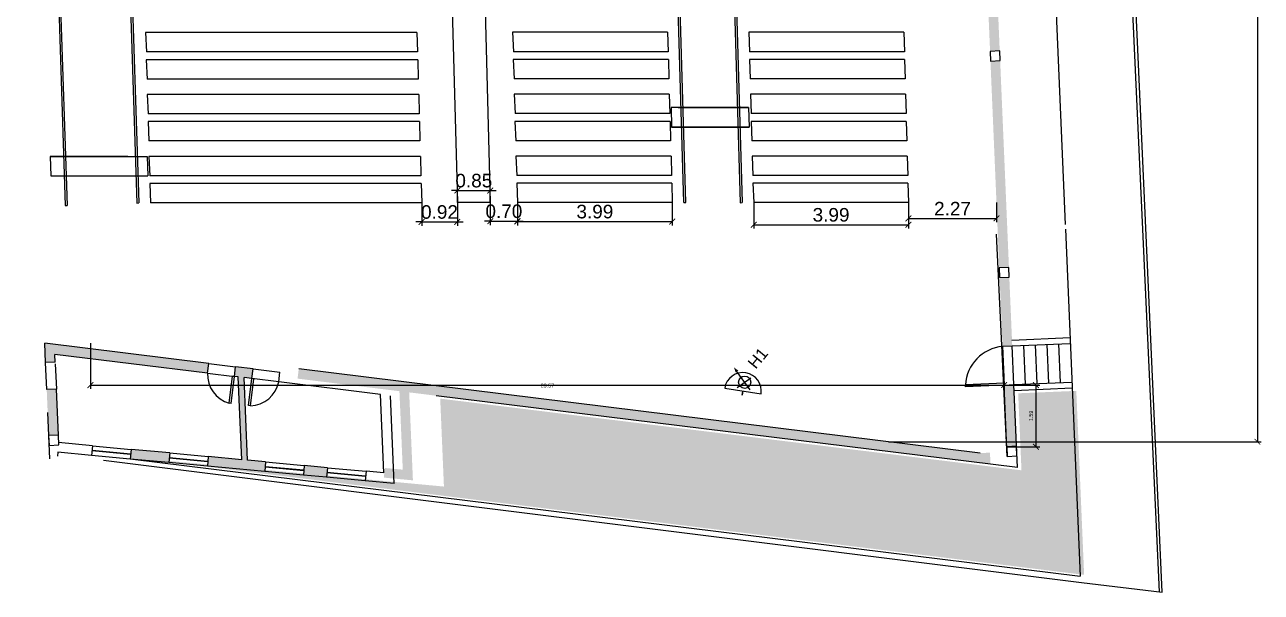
# Model space of a CAD drawing. Extents: x 642490.5 to 642523.6, y 7675175.7 to 7675238.7.
# Drawn here: x 642491.75 to 642523.64, y 7675175.72 to 7675190.38 of the extents above; entities that cross this region are included whole.
import ezdxf

# ---------------------------------------------------------------- set-up
doc = ezdxf.new("R2010")
doc.units = 0
doc.header["$MEASUREMENT"] = 0
doc.header["$PDMODE"] = 32
doc.header["$PDSIZE"] = 3
doc.layers.get('0').update_dxf_attribs({"linetype": 'CONTINUOUS'})
doc.layers.get('DEFPOINTS').update_dxf_attribs({"linetype": 'CONTINUOUS'})
doc.layers.add('SÍMBOLO', color=50, linetype='CONTINUOUS')
doc.layers.add('traço fraco', color=1, linetype='CONTINUOUS')
doc.styles.add('ARIAL', font='arial.ttf')
doc.styles.add('Util2000', font='arial.ttf')
doc.dimstyles.new('ext_1-100_m_ms_100', dxfattribs={"dimscale": 0.1, "dimtxt": 1, "dimasz": 1.5, "dimexe": 1, "dimexo": 0, "dimgap": 0.75, "dimtad": 1, "dimzin": 1, "dimdsep": 46, "dimtxsty": 'Util2000', "dimblk": 'ARCHTICK', "dimcen": 1.5, "dimclrd": 1, "dimclre": 1, "dimclrt": 2, "dimazin": 3, "dimtfac": 1, "dimtix": 1, "dimtmove": 1, "dimatfit": 3, "dimfxl": 1, "dimtolj": 1, "dimtzin": 12, "dimarcsym": 0})

# ---------------------------------------------------------------- blocks, each defined once
blk = doc.blocks.new('_ArchTick')
at = {"color": 0, "linetype": 'ByBlock', "transparency": 33554687, "const_width": 0.15}
blk.add_lwpolyline([(-0.5, -0.5), (0.5, 0.5)], dxfattribs=at)
blk = doc.blocks.new('*D1470')
at = {"color": 1, "lineweight": -2, "transparency": 33554687}
for p, q in [((642493.446, 7675182.151), (642493.446, 7675180.974)), ((642493.446, 7675181.074), (642517.013, 7675181.074)), ((642517.013, 7675181.074), (642517.013, 7675180.974))]:
    blk.add_line(p, q, dxfattribs=at)
at = {"layer": 'DEFPOINTS', "color": 0, "transparency": 33554687}
for p in [(642493.446, 7675182.151), (642517.013, 7675181.074), (642517.013, 7675181.074)]:
    blk.add_point(p, dxfattribs=at)
at = {"color": 1, "linetype": 'ByBlock', "lineweight": -2, "transparency": 33554687, "xscale": 0.15, "yscale": 0.15, "zscale": 0.15, "rotation": 180}
blk.add_blockref('_ArchTick', (642493.446, 7675181.074), dxfattribs=at)
at = {"color": 1, "linetype": 'ByBlock', "lineweight": -2, "transparency": 33554687, "xscale": 0.15, "yscale": 0.15, "zscale": 0.15}
blk.add_blockref('_ArchTick', (642517.013, 7675181.074), dxfattribs=at)
at = {"color": 2, "transparency": 33554687, "insert": (642505.23, 7675181.06), "char_height": 0.1, "attachment_point": 5, "style": 'Util2000'}
blk.add_mtext('\\A1;23.57', dxfattribs=at)
blk = doc.blocks.new('*D1471')
at = {"color": 1, "lineweight": -2, "transparency": 33554687}
for p, q in [((642517.013, 7675181.074), (642517.931, 7675181.074)), ((642517.831, 7675181.074), (642517.831, 7675179.481)), ((642517.081, 7675179.481), (642517.931, 7675179.481))]:
    blk.add_line(p, q, dxfattribs=at)
at = {"layer": 'DEFPOINTS', "color": 0, "transparency": 33554687}
for p in [(642517.013, 7675181.074), (642517.081, 7675179.481), (642517.831, 7675179.481)]:
    blk.add_point(p, dxfattribs=at)
at = {"color": 1, "linetype": 'ByBlock', "lineweight": -2, "transparency": 33554687, "xscale": 0.15, "yscale": 0.15, "zscale": 0.15}
for p, rotation in [((642517.831, 7675181.074), 90), ((642517.831, 7675179.481), 270)]:
    blk.add_blockref('_ArchTick', p, dxfattribs=dict(at, rotation=rotation))
at = {"color": 2, "transparency": 33554687, "insert": (642517.705, 7675180.277), "char_height": 0.1, "attachment_point": 5, "rotation": 90, "style": 'Util2000'}
blk.add_mtext('\\A1;1.59', dxfattribs=at)
blk = doc.blocks.new('*D1472')
at = {"color": 1, "lineweight": -2, "transparency": 33554687}
for p, q in [((642514.029, 7675234.822), (642523.644, 7675234.822)), ((642523.544, 7675234.822), (642523.544, 7675179.609)), ((642514.029, 7675179.609), (642523.644, 7675179.609))]:
    blk.add_line(p, q, dxfattribs=at)
at = {"layer": 'DEFPOINTS', "color": 0, "transparency": 33554687}
for p in [(642514.029, 7675234.822), (642514.029, 7675179.609), (642523.544, 7675179.609)]:
    blk.add_point(p, dxfattribs=at)
at = {"color": 1, "linetype": 'ByBlock', "lineweight": -2, "transparency": 33554687, "xscale": 0.15, "yscale": 0.15, "zscale": 0.15}
for p, rotation in [((642523.544, 7675234.822), 90), ((642523.544, 7675179.609), 270)]:
    blk.add_blockref('_ArchTick', p, dxfattribs=dict(at, rotation=rotation))
at = {"color": 2, "transparency": 33554687, "insert": (642523.418, 7675207.216), "char_height": 0.1, "attachment_point": 5, "rotation": 90, "style": 'Util2000'}
blk.add_mtext('\\A1;55.21', dxfattribs=at)
blk = doc.blocks.new('*D1475')
at = {"lineweight": -2, "transparency": 33554687}
for p, q in [((642503.759, 7675185.782), (642503.759, 7675185.205)), ((642504.459, 7675185.782), (642504.459, 7675185.205)), ((642503.759, 7675185.305), (642503.609, 7675185.305)), ((642503.759, 7675185.305), (642504.459, 7675185.305)), ((642504.459, 7675185.305), (642504.609, 7675185.305))]:
    blk.add_line(p, q, dxfattribs=at)
at = {"layer": 'DEFPOINTS', "color": 0, "transparency": 33554687}
for p in [(642503.759, 7675185.782), (642504.459, 7675185.782), (642504.459, 7675185.305)]:
    blk.add_point(p, dxfattribs=at)
at = {"linetype": 'ByBlock', "lineweight": -2, "transparency": 33554687, "xscale": 0.15, "yscale": 0.15, "zscale": 0.15}
blk.add_blockref('_ArchTick', (642503.759, 7675185.305), dxfattribs=at)
at = {"linetype": 'ByBlock', "lineweight": -2, "transparency": 33554687, "xscale": 0.15, "yscale": 0.15, "zscale": 0.15, "rotation": 180}
blk.add_blockref('_ArchTick', (642504.459, 7675185.305), dxfattribs=at)
at = {"transparency": 33554687, "insert": (642504.109, 7675185.558), "char_height": 0.35, "attachment_point": 5, "style": 'Util2000'}
blk.add_mtext('\\A1;0.70', dxfattribs=at)
blk = doc.blocks.new('*D1476')
at = {"lineweight": -2, "transparency": 33554687}
for p, q in [((642502.909, 7675186.095), (642502.759, 7675186.095)), ((642502.909, 7675185.782), (642502.909, 7675186.195)), ((642502.909, 7675186.095), (642503.759, 7675186.095)), ((642503.759, 7675185.782), (642503.759, 7675186.195)), ((642503.759, 7675186.095), (642503.909, 7675186.095))]:
    blk.add_line(p, q, dxfattribs=at)
at = {"layer": 'DEFPOINTS', "color": 0, "transparency": 33554687}
for p in [(642503.759, 7675186.095), (642502.909, 7675185.782), (642503.759, 7675185.782)]:
    blk.add_point(p, dxfattribs=at)
at = {"linetype": 'ByBlock', "lineweight": -2, "transparency": 33554687, "xscale": 0.15, "yscale": 0.15, "zscale": 0.15}
blk.add_blockref('_ArchTick', (642502.909, 7675186.095), dxfattribs=at)
at = {"linetype": 'ByBlock', "lineweight": -2, "transparency": 33554687, "xscale": 0.15, "yscale": 0.15, "zscale": 0.15, "rotation": 180}
blk.add_blockref('_ArchTick', (642503.759, 7675186.095), dxfattribs=at)
at = {"transparency": 33554687, "insert": (642503.334, 7675186.349), "char_height": 0.35, "attachment_point": 5, "style": 'Util2000'}
blk.add_mtext('\\A1;0.85', dxfattribs=at)
blk = doc.blocks.new('*D1477')
at = {"lineweight": -2, "transparency": 33554687}
for p, q in [((642504.459, 7675185.782), (642504.459, 7675185.195)), ((642508.453, 7675185.782), (642508.453, 7675185.195)), ((642504.459, 7675185.295), (642508.453, 7675185.295))]:
    blk.add_line(p, q, dxfattribs=at)
at = {"layer": 'DEFPOINTS', "color": 0, "transparency": 33554687}
for p in [(642504.459, 7675185.782), (642508.453, 7675185.782), (642508.453, 7675185.295)]:
    blk.add_point(p, dxfattribs=at)
at = {"linetype": 'ByBlock', "lineweight": -2, "transparency": 33554687, "xscale": 0.15, "yscale": 0.15, "zscale": 0.15, "rotation": 180}
blk.add_blockref('_ArchTick', (642504.459, 7675185.295), dxfattribs=at)
at = {"linetype": 'ByBlock', "lineweight": -2, "transparency": 33554687, "xscale": 0.15, "yscale": 0.15, "zscale": 0.15}
blk.add_blockref('_ArchTick', (642508.453, 7675185.295), dxfattribs=at)
at = {"transparency": 33554687, "insert": (642506.456, 7675185.549), "char_height": 0.35, "attachment_point": 5, "style": 'Util2000'}
blk.add_mtext('\\A1;3.99', dxfattribs=at)
blk = doc.blocks.new('*D1479')
at = {"lineweight": -2, "transparency": 33554687}
for p, q in [((642501.989, 7675185.774), (642501.989, 7675185.185)), ((642502.909, 7675185.782), (642502.909, 7675185.185)), ((642501.989, 7675185.285), (642501.839, 7675185.285)), ((642501.989, 7675185.285), (642502.909, 7675185.285)), ((642502.909, 7675185.285), (642503.059, 7675185.285))]:
    blk.add_line(p, q, dxfattribs=at)
at = {"layer": 'DEFPOINTS', "color": 0, "transparency": 33554687}
for p in [(642501.989, 7675185.774), (642502.909, 7675185.782), (642502.909, 7675185.285)]:
    blk.add_point(p, dxfattribs=at)
at = {"linetype": 'ByBlock', "lineweight": -2, "transparency": 33554687, "xscale": 0.15, "yscale": 0.15, "zscale": 0.15}
blk.add_blockref('_ArchTick', (642501.989, 7675185.285), dxfattribs=at)
at = {"linetype": 'ByBlock', "lineweight": -2, "transparency": 33554687, "xscale": 0.15, "yscale": 0.15, "zscale": 0.15, "rotation": 180}
blk.add_blockref('_ArchTick', (642502.909, 7675185.285), dxfattribs=at)
at = {"transparency": 33554687, "insert": (642502.449, 7675185.539), "char_height": 0.35, "attachment_point": 5, "style": 'Util2000'}
blk.add_mtext('\\A1;0.92', dxfattribs=at)
blk = doc.blocks.new('*D1481')
at = {"lineweight": -2, "transparency": 33554687}
for p, q in [((642514.545, 7675185.782), (642514.545, 7675185.276)), ((642516.816, 7675185.782), (642516.816, 7675185.276)), ((642514.545, 7675185.376), (642516.816, 7675185.376))]:
    blk.add_line(p, q, dxfattribs=at)
at = {"layer": 'DEFPOINTS', "color": 0, "transparency": 33554687}
for p in [(642514.545, 7675185.782), (642516.816, 7675185.782), (642516.816, 7675185.376)]:
    blk.add_point(p, dxfattribs=at)
at = {"linetype": 'ByBlock', "lineweight": -2, "transparency": 33554687, "xscale": 0.15, "yscale": 0.15, "zscale": 0.15, "rotation": 180}
blk.add_blockref('_ArchTick', (642514.545, 7675185.376), dxfattribs=at)
at = {"linetype": 'ByBlock', "lineweight": -2, "transparency": 33554687, "xscale": 0.15, "yscale": 0.15, "zscale": 0.15}
blk.add_blockref('_ArchTick', (642516.816, 7675185.376), dxfattribs=at)
at = {"transparency": 33554687, "insert": (642515.681, 7675185.627), "char_height": 0.35, "attachment_point": 5, "style": 'Util2000'}
blk.add_mtext('\\A1;2.27', dxfattribs=at)
blk = doc.blocks.new('*D1485')
at = {"lineweight": -2, "transparency": 33554687}
for p, q in [((642510.552, 7675185.782), (642510.552, 7675185.112)), ((642514.545, 7675185.782), (642514.545, 7675185.112)), ((642510.552, 7675185.212), (642514.545, 7675185.212))]:
    blk.add_line(p, q, dxfattribs=at)
at = {"layer": 'DEFPOINTS', "color": 0, "transparency": 33554687}
for p in [(642510.552, 7675185.782), (642514.545, 7675185.782), (642514.545, 7675185.212)]:
    blk.add_point(p, dxfattribs=at)
at = {"linetype": 'ByBlock', "lineweight": -2, "transparency": 33554687, "xscale": 0.15, "yscale": 0.15, "zscale": 0.15, "rotation": 180}
blk.add_blockref('_ArchTick', (642510.552, 7675185.212), dxfattribs=at)
at = {"linetype": 'ByBlock', "lineweight": -2, "transparency": 33554687, "xscale": 0.15, "yscale": 0.15, "zscale": 0.15}
blk.add_blockref('_ArchTick', (642514.545, 7675185.212), dxfattribs=at)
at = {"transparency": 33554687, "insert": (642512.548, 7675185.466), "char_height": 0.35, "attachment_point": 5, "style": 'Util2000'}
blk.add_mtext('\\A1;3.99', dxfattribs=at)

msp = doc.modelspace()

# ---------------------------------------------------------------- hatches: boundary and pattern name
at = {"layer": 'traço fraco', "transparency": 33554687}
h = msp.add_hatch(color=251, dxfattribs=at)
h.dxf.hatch_style = 1
h.paths.add_polyline_path([(642516.612, 7675196.442), (642516.362, 7675196.432), (642516.649, 7675189.688), (642516.898, 7675189.698)])
h = msp.add_hatch(color=251, dxfattribs=at)
h.dxf.hatch_style = 1
h.paths.add_polyline_path([(642516.909, 7675189.449), (642516.659, 7675189.438), (642516.886, 7675184.093), (642517.136, 7675184.103)])
h = msp.add_hatch(color=251, dxfattribs=at)
h.dxf.hatch_style = 1
h.paths.add_polyline_path([(642517.145, 7675183.858), (642516.895, 7675183.847), (642516.971, 7675182.073), (642517.221, 7675182.083)])
h = msp.add_hatch(color=251, dxfattribs=at)
h.dxf.hatch_style = 1
h.paths.add_polyline_path([(642496.465, 7675181.381), (642496.495, 7675181.629), (642492.267, 7675182.151), (642492.288, 7675181.656), (642492.538, 7675181.667), (642492.538, 7675181.667), (642492.53, 7675181.866)])
h = msp.add_hatch(color=251, dxfattribs=at)
h.dxf.hatch_style = 1
h.paths.add_polyline_path([(642497.964, 7675179.088), (642497.5, 7675179.132), (642497.41, 7675181.264), (642497.608, 7675181.239), (642497.639, 7675181.488), (642497.19, 7675181.543), (642497.159, 7675181.295), (642497.259, 7675181.283), (642497.349, 7675179.146), (642496.486, 7675179.227), (642496.463, 7675178.978), (642497.941, 7675178.84)])
h = msp.add_hatch(color=251, dxfattribs=at)
h.dxf.hatch_style = 1
h.paths.add_polyline_path([(642516.647, 7675179.328), (642516.397, 7675179.317), (642498.818, 7675181.488), (642498.787, 7675181.239), (642501.415, 7675180.915), (642501.476, 7675179.498), (642501.477, 7675179.464), (642501.477, 7675179.464), (642501.501, 7675178.889), (642501.037, 7675178.932), (642501.014, 7675178.684), (642501.763, 7675178.613), (642501.667, 7675180.884), (642516.659, 7675179.033)])
h = msp.add_hatch(color=251, dxfattribs=at)
h.dxf.hatch_style = 1
h.paths.add_polyline_path([(642492.601, 7675180.18), (642492.6, 7675180.213), (642492.6, 7675180.213), (642492.568, 7675180.967), (642492.318, 7675180.957), (642492.368, 7675179.767), (642492.618, 7675179.778)])
h = msp.add_hatch(dxfattribs=at)
h.set_pattern_fill('AR-SAND', color=251, scale=0.01, angle=350.7668)
h.set_pattern_definition([(28.2668, (642468.8188, 7675390.8833), (0.0627348, 0.48563944), [0, -0.38608, 0, -0.4318, 0, -0.41275]), (358.2668, (642468.8188, 7675390.8833), (0.5587158, 0.6354102), [0, -0.20828, 0, -0.34798, 0, -0.13335]), (318.2668, (642468.51045, 7675390.9334), (0.7809745, -0.1254985), [0, -0.127, 0, -0.4572, 0, -0.5969]), (308.2668, (642468.51045, 7675390.9334), (0.789433, 0.097526), [0, -0.0635, 0, -0.29972, 0, -0.3429])])
h.paths.add_polyline_path([(642518.873, 7675180.923), (642517.374, 7675180.86), (642517.459, 7675178.872), (642502.467, 7675180.723), (642502.563, 7675178.453), (642494.564, 7675179.2), (642519.075, 7675176.174)])
h = msp.add_hatch(color=251, dxfattribs=at)
h.dxf.hatch_style = 1
h.paths.add_polyline_path([(642517.263, 7675181.084), (642517.013, 7675181.074), (642517.081, 7675179.481), (642517.331, 7675179.492)])
h = msp.add_hatch(color=251, dxfattribs=at)
h.dxf.hatch_style = 1
h.paths.add_polyline_path([(642495.491, 7675179.32), (642494.495, 7675179.413), (642494.472, 7675179.164), (642495.467, 7675179.071)])
h = msp.add_hatch(color=251, dxfattribs=at)
h.dxf.hatch_style = 1
h.paths.add_polyline_path([(642499.557, 7675178.94), (642498.96, 7675178.995), (642498.937, 7675178.747), (642499.534, 7675178.691)])

# ---------------------------------------------------------------- linework, layer by layer
at = {"transparency": 33554687}
for p, q in [((642508.753, 7675185.782), (642507.836, 7675217.434)), ((642508.803, 7675185.784), (642507.886, 7675217.435)), ((642509.286, 7675217.432), (642510.202, 7675185.781)), ((642509.336, 7675217.434), (642510.252, 7675185.782)), ((642491.751, 7675217.063), (642492.797, 7675185.711)), ((642491.801, 7675217.065), (642492.847, 7675185.712)), ((642493.6, 7675217.125), (642494.646, 7675185.772)), ((642493.65, 7675217.126), (642494.696, 7675185.774)), ((642502.269, 7675209.713), (642502.909, 7675185.782)), ((642503.106, 7675209.713), (642503.759, 7675185.782)), ((642508.422, 7675188.235), (642508.436, 7675187.735)), ((642510.415, 7675188.235), (642508.422, 7675188.235)), ((642508.616, 7675188.234), (642510.415, 7675188.235)), ((642510.415, 7675188.235), (642510.436, 7675187.735)), ((642508.436, 7675187.735), (642510.437, 7675187.735)), ((642510.436, 7675187.735), (642508.436, 7675187.735)), ((642492.405, 7675186.97), (642492.426, 7675186.471)), ((642494.407, 7675186.97), (642492.405, 7675186.97)), ((642492.405, 7675186.97), (642494.905, 7675186.97)), ((642493.106, 7675186.97), (642494.407, 7675186.97)), ((642494.905, 7675186.97), (642494.926, 7675186.471)), ((642492.426, 7675186.471), (642494.926, 7675186.471)), ((642492.797, 7675185.711), (642492.847, 7675185.712)), ((642494.646, 7675185.772), (642494.696, 7675185.774)), ((642503.759, 7675185.782), (642502.909, 7675185.782)), ((642508.753, 7675185.782), (642508.803, 7675185.784)), ((642510.202, 7675185.781), (642510.252, 7675185.782)), ((642517.091, 7675179.231), (642516.816, 7675184.97))]:
    msp.add_line(p, q, dxfattribs=at)
at = {"color": 2, "transparency": 33554687}
for p, q in [((642494.867, 7675190.173), (642494.888, 7675189.673)), ((642501.867, 7675190.173), (642494.867, 7675190.173)), ((642501.867, 7675190.173), (642501.881, 7675189.673)), ((642504.332, 7675190.179), (642504.353, 7675189.679)), ((642508.332, 7675190.179), (642504.332, 7675190.179)), ((642508.332, 7675190.179), (642508.346, 7675189.679)), ((642510.425, 7675190.179), (642510.445, 7675189.679)), ((642514.425, 7675190.179), (642510.425, 7675190.179)), ((642514.425, 7675190.179), (642514.439, 7675189.679)), ((642494.887, 7675189.473), (642494.907, 7675188.973)), ((642501.887, 7675189.473), (642494.887, 7675189.473)), ((642501.881, 7675189.673), (642494.888, 7675189.673)), ((642501.887, 7675189.473), (642501.901, 7675188.973)), ((642504.351, 7675189.48), (642504.372, 7675188.98)), ((642508.351, 7675189.48), (642504.351, 7675189.48)), ((642508.346, 7675189.679), (642504.353, 7675189.679)), ((642508.351, 7675189.48), (642508.365, 7675188.98)), ((642510.444, 7675189.48), (642510.464, 7675188.98)), ((642514.444, 7675189.48), (642510.444, 7675189.48)), ((642514.439, 7675189.679), (642510.445, 7675189.679)), ((642514.444, 7675189.48), (642514.458, 7675188.98)), ((642501.901, 7675188.973), (642494.907, 7675188.973)), ((642508.365, 7675188.98), (642504.372, 7675188.98)), ((642514.458, 7675188.98), (642510.464, 7675188.98)), ((642494.912, 7675188.573), (642494.932, 7675188.073)), ((642501.912, 7675188.573), (642494.912, 7675188.573)), ((642501.912, 7675188.573), (642501.926, 7675188.073)), ((642504.376, 7675188.58), (642504.396, 7675188.08)), ((642508.376, 7675188.58), (642504.376, 7675188.58)), ((642508.376, 7675188.58), (642508.39, 7675188.08)), ((642510.469, 7675188.58), (642510.489, 7675188.08)), ((642514.469, 7675188.58), (642510.469, 7675188.58)), ((642514.469, 7675188.58), (642514.482, 7675188.08)), ((642494.931, 7675187.874), (642494.951, 7675187.374)), ((642501.931, 7675187.874), (642494.931, 7675187.874)), ((642501.926, 7675188.073), (642494.932, 7675188.073)), ((642501.931, 7675187.874), (642501.945, 7675187.374)), ((642504.395, 7675187.881), (642504.415, 7675187.381)), ((642508.395, 7675187.881), (642504.395, 7675187.881)), ((642508.39, 7675188.08), (642504.396, 7675188.08)), ((642508.395, 7675187.881), (642508.409, 7675187.381)), ((642510.488, 7675187.881), (642510.508, 7675187.381)), ((642514.488, 7675187.881), (642510.488, 7675187.881)), ((642514.482, 7675188.08), (642510.489, 7675188.08)), ((642514.488, 7675187.881), (642514.501, 7675187.381)), ((642501.945, 7675187.374), (642494.951, 7675187.374)), ((642508.409, 7675187.381), (642504.415, 7675187.381)), ((642514.501, 7675187.381), (642510.508, 7675187.381)), ((642494.956, 7675186.974), (642494.976, 7675186.474)), ((642501.956, 7675186.974), (642494.956, 7675186.974)), ((642501.956, 7675186.974), (642501.97, 7675186.474)), ((642504.42, 7675186.982), (642504.44, 7675186.482)), ((642508.42, 7675186.982), (642504.42, 7675186.982)), ((642508.42, 7675186.982), (642508.434, 7675186.482)), ((642510.512, 7675186.982), (642510.532, 7675186.482)), ((642514.512, 7675186.982), (642510.512, 7675186.982)), ((642514.512, 7675186.982), (642514.526, 7675186.482)), ((642494.975, 7675186.274), (642494.996, 7675185.774)), ((642501.975, 7675186.274), (642494.975, 7675186.274)), ((642501.97, 7675186.474), (642494.976, 7675186.474)), ((642501.975, 7675186.274), (642501.989, 7675185.774)), ((642504.439, 7675186.282), (642504.459, 7675185.782)), ((642508.439, 7675186.282), (642504.439, 7675186.282)), ((642508.434, 7675186.482), (642504.44, 7675186.482)), ((642508.439, 7675186.282), (642508.453, 7675185.782)), ((642510.531, 7675186.282), (642510.552, 7675185.782)), ((642514.531, 7675186.282), (642510.531, 7675186.282)), ((642514.526, 7675186.482), (642510.532, 7675186.482)), ((642514.531, 7675186.282), (642514.545, 7675185.782)), ((642501.989, 7675185.774), (642494.996, 7675185.774)), ((642508.453, 7675185.782), (642504.459, 7675185.782)), ((642514.545, 7675185.782), (642510.552, 7675185.782))]:
    msp.add_line(p, q, dxfattribs=at)
at = {"layer": 'SÍMBOLO', "color": 240, "transparency": 33554687}
for p, q in [((642510.458, 7675180.954), (642510.12, 7675181.423)), ((642510.128, 7675181.007), (642510.477, 7675181.259)), ((642509.804, 7675180.995), (642510.742, 7675180.843)), ((642510.255, 7675180.812), (642510.273, 7675180.919)), ((642510.273, 7675180.919), (642510.255, 7675180.812))]:
    msp.add_line(p, q, dxfattribs=at)
msp.add_lwpolyline([(642510.045, 7675181.527, 0, 0.0845, 0), (642510.12, 7675181.423, 0.0845, 0.0845, 0)], format="xyseb", dxfattribs=at)
msp.add_circle((642510.32, 7675181.145), 0.158, dxfattribs=at)
msp.add_arc((642510.273, 7675180.919), 0.475, 350.7668, 170.7668, dxfattribs=at)
at = {"layer": 'traço fraco', "color": 251, "transparency": 33554687}
for p, q in [((642521.088, 7675175.723), (642519.422, 7675212.806)), ((642518.592, 7675185.216), (642517.453, 7675212.036)), ((642521.019, 7675175.732), (642519.37, 7675211.677)), ((642518.597, 7675185.094), (642518.977, 7675176.14)), ((642496.495, 7675181.629), (642492.267, 7675182.151)), ((642492.288, 7675181.656), (642492.267, 7675182.151)), ((642517.214, 7675182.233), (642518.713, 7675182.297)), ((642517.221, 7675182.083), (642518.719, 7675182.147)), ((642517.563, 7675181.097), (642517.52, 7675182.096)), ((642517.862, 7675181.11), (642517.82, 7675182.109)), ((642518.162, 7675181.122), (642518.12, 7675182.122)), ((642518.462, 7675181.135), (642518.42, 7675182.134)), ((642496.465, 7675181.381), (642492.53, 7675181.866)), ((642492.538, 7675181.667), (642492.53, 7675181.866)), ((642516.971, 7675182.073), (642517.221, 7675182.083)), ((642516.971, 7675182.073), (642517.013, 7675181.074)), ((642517.263, 7675181.084), (642517.221, 7675182.083)), ((642492.538, 7675181.667), (642492.288, 7675181.656)), ((642492.318, 7675180.957), (642492.288, 7675181.656)), ((642492.54, 7675181.617), (642492.568, 7675180.967)), ((642496.465, 7675181.381), (642496.495, 7675181.629)), ((642496.495, 7675181.629), (642497.19, 7675181.543)), ((642497.159, 7675181.295), (642497.19, 7675181.543)), ((642497.639, 7675181.488), (642497.19, 7675181.543)), ((642497.608, 7675181.239), (642497.639, 7675181.488)), ((642497.639, 7675181.488), (642498.333, 7675181.402)), ((642516.397, 7675179.317), (642498.818, 7675181.488)), ((642496.465, 7675181.381), (642497.159, 7675181.295)), ((642497.024, 7675180.606), (642497.11, 7675181.301)), ((642497.074, 7675180.6), (642497.159, 7675181.295)), ((642497.159, 7675181.295), (642497.11, 7675181.301)), ((642497.259, 7675181.283), (642497.159, 7675181.295)), ((642497.349, 7675179.146), (642497.259, 7675181.283)), ((642497.608, 7675181.239), (642497.41, 7675181.264)), ((642497.5, 7675179.132), (642497.41, 7675181.264)), ((642497.522, 7675180.545), (642497.608, 7675181.239)), ((642497.572, 7675180.539), (642497.658, 7675181.233)), ((642497.658, 7675181.233), (642497.608, 7675181.239)), ((642498.303, 7675181.154), (642497.608, 7675181.239)), ((642498.303, 7675181.154), (642498.333, 7675181.402)), ((642500.931, 7675180.829), (642498.303, 7675181.154)), ((642517.263, 7675181.084), (642518.762, 7675181.148)), ((642492.568, 7675180.967), (642492.318, 7675180.957)), ((642492.618, 7675179.778), (642492.568, 7675180.967)), ((642501.017, 7675178.803), (642500.931, 7675180.829)), ((642517.011, 7675181.124), (642516.012, 7675181.081)), ((642516.014, 7675181.031), (642516.012, 7675181.081)), ((642517.013, 7675181.074), (642516.014, 7675181.031)), ((642517.013, 7675181.074), (642517.263, 7675181.084)), ((642517.091, 7675179.231), (642517.013, 7675181.074)), ((642517.354, 7675178.947), (642517.263, 7675181.084)), ((642517.269, 7675180.934), (642518.768, 7675180.998)), ((642497.074, 7675180.6), (642497.024, 7675180.606)), ((642497.572, 7675180.539), (642497.522, 7675180.545)), ((642501.279, 7675178.528), (642501.183, 7675180.798)), ((642517.354, 7675178.947), (642502.362, 7675180.798)), ((642492.394, 7675179.172), (642492.343, 7675180.362)), ((642493.499, 7675179.506), (642492.626, 7675179.587)), ((642492.605, 7675179.338), (642492.593, 7675179.239)), ((642493.476, 7675179.257), (642492.605, 7675179.338)), ((642493.499, 7675179.506), (642493.476, 7675179.257)), ((642494.472, 7675179.164), (642493.476, 7675179.257)), ((642494.482, 7675179.278), (642493.487, 7675179.371)), ((642493.489, 7675179.391), (642494.484, 7675179.298)), ((642493.499, 7675179.506), (642494.495, 7675179.413)), ((642494.495, 7675179.413), (642494.472, 7675179.164)), ((642495.491, 7675179.32), (642494.495, 7675179.413)), ((642495.491, 7675179.32), (642495.467, 7675179.071)), ((642495.491, 7675179.32), (642496.486, 7675179.227)), ((642496.486, 7675179.227), (642496.463, 7675178.978)), ((642497.349, 7675179.146), (642496.486, 7675179.227)), ((642493.78, 7675179.13), (642519.006, 7675175.98)), ((642494.466, 7675179.166), (642518.977, 7675176.14)), ((642495.467, 7675179.071), (642494.472, 7675179.164)), ((642496.463, 7675178.978), (642495.467, 7675179.071)), ((642496.474, 7675179.092), (642495.478, 7675179.185)), ((642495.48, 7675179.205), (642496.476, 7675179.112)), ((642497.941, 7675178.84), (642496.463, 7675178.978)), ((642497.964, 7675179.088), (642497.5, 7675179.132)), ((642497.964, 7675179.088), (642497.941, 7675178.84)), ((642498.947, 7675178.861), (642497.952, 7675178.954)), ((642497.954, 7675178.974), (642498.949, 7675178.881)), ((642497.964, 7675179.088), (642498.96, 7675178.995)), ((642498.96, 7675178.995), (642498.937, 7675178.747)), ((642499.557, 7675178.94), (642498.96, 7675178.995)), ((642499.557, 7675178.94), (642499.534, 7675178.691)), ((642499.557, 7675178.94), (642500.553, 7675178.847)), ((642498.937, 7675178.747), (642497.941, 7675178.84)), ((642499.534, 7675178.691), (642498.937, 7675178.747)), ((642500.53, 7675178.598), (642499.534, 7675178.691)), ((642500.54, 7675178.712), (642499.545, 7675178.805)), ((642499.547, 7675178.825), (642500.542, 7675178.732)), ((642500.553, 7675178.847), (642500.53, 7675178.598)), ((642501.279, 7675178.528), (642500.53, 7675178.598)), ((642501.017, 7675178.803), (642500.553, 7675178.847)), ((642519.006, 7675175.98), (642521.088, 7675175.723))]:
    msp.add_line(p, q, dxfattribs=at)
for points in [[(642516.909, 7675189.449), (642516.898, 7675189.698), (642516.649, 7675189.688), (642516.659, 7675189.438)], [(642517.145, 7675183.858), (642517.135, 7675184.107), (642516.885, 7675184.097), (642516.895, 7675183.847)], [(642492.629, 7675179.528), (642492.618, 7675179.778), (642492.368, 7675179.767), (642492.379, 7675179.517)], [(642517.341, 7675179.242), (642517.331, 7675179.492), (642517.081, 7675179.481), (642517.091, 7675179.231)]]:
    msp.add_lwpolyline(points, close=True, dxfattribs=at)
for centre, radius, start, end in [((642517.079, 7675181.009), 1.069, 95.7834, 176.1418), ((642497.236, 7675181.348), 0.772, 177.606, 254.0737), ((642497.547, 7675181.31), 0.772, 271.8482, 348.3158)]:
    msp.add_arc(centre, radius, start, end, dxfattribs=at)

# ---------------------------------------------------------------- texts
at = {"layer": 'SÍMBOLO', "color": 240, "transparency": 33554687, "insert": (642510.374, 7675181.656), "char_height": 0.3, "width": 2.61336, "attachment_point": 1, "rotation": 50.7668, "style": 'ARIAL'}
msp.add_mtext('H1', dxfattribs=at)

# ---------------------------------------------------------------- dimensions: what is measured, and where the dimension line sits
at = {"transparency": 33554687}
for base, p1, p2, picture, middle in [((642523.544, 7675179.609), (642514.029, 7675234.822), (642514.029, 7675179.609), '*D1472', (642523.418, 7675207.216)), ((642517.831, 7675179.481), (642517.013, 7675181.074), (642517.081, 7675179.481), '*D1471', (642517.705, 7675180.277))]:
    dim = msp.add_linear_dim(base=base, p1=p1, p2=p2, angle=90, dimstyle='ext_1-100_m_ms_100', dxfattribs=at)
    dim.commit()
    dim.dimension.update_dxf_attribs({"geometry": picture, "text_midpoint": middle})
for base, p1, p2, picture, middle in [((642503.759, 7675186.095), (642502.909, 7675185.782), (642503.759, 7675185.782), '*D1476', (642503.334, 7675186.349)), ((642502.909, 7675185.285), (642501.989, 7675185.774), (642502.909, 7675185.782), '*D1479', (642502.449, 7675185.539)), ((642504.459, 7675185.305), (642503.759, 7675185.782), (642504.459, 7675185.782), '*D1475', (642504.109, 7675185.558)), ((642508.453, 7675185.295), (642504.459, 7675185.782), (642508.453, 7675185.782), '*D1477', (642506.456, 7675185.549)), ((642514.545, 7675185.212), (642510.552, 7675185.782), (642514.545, 7675185.782), '*D1485', (642512.548, 7675185.466)), ((642516.816, 7675185.376), (642514.545, 7675185.782), (642516.816, 7675185.782), '*D1481', (642515.681, 7675185.627))]:
    dim = msp.add_linear_dim(base=base, p1=p1, p2=p2, dimstyle='ext_1-100_m_ms_100', override={"dimtxt": 3.5, "dimclrd": 256, "dimclre": 256, "dimclrt": 256}, dxfattribs=at)
    dim.commit()
    dim.dimension.update_dxf_attribs({"geometry": picture, "text_midpoint": middle})
dim = msp.add_linear_dim(base=(642517.013, 7675181.074), p1=(642493.446, 7675182.151), p2=(642517.013, 7675181.074), dimstyle='ext_1-100_m_ms_100', dxfattribs=at)
dim.commit()
dim.dimension.update_dxf_attribs({"geometry": '*D1470', "text_midpoint": (642505.23, 7675180.934), "dimtype": 160})

doc.saveas('drawing.dxf')
